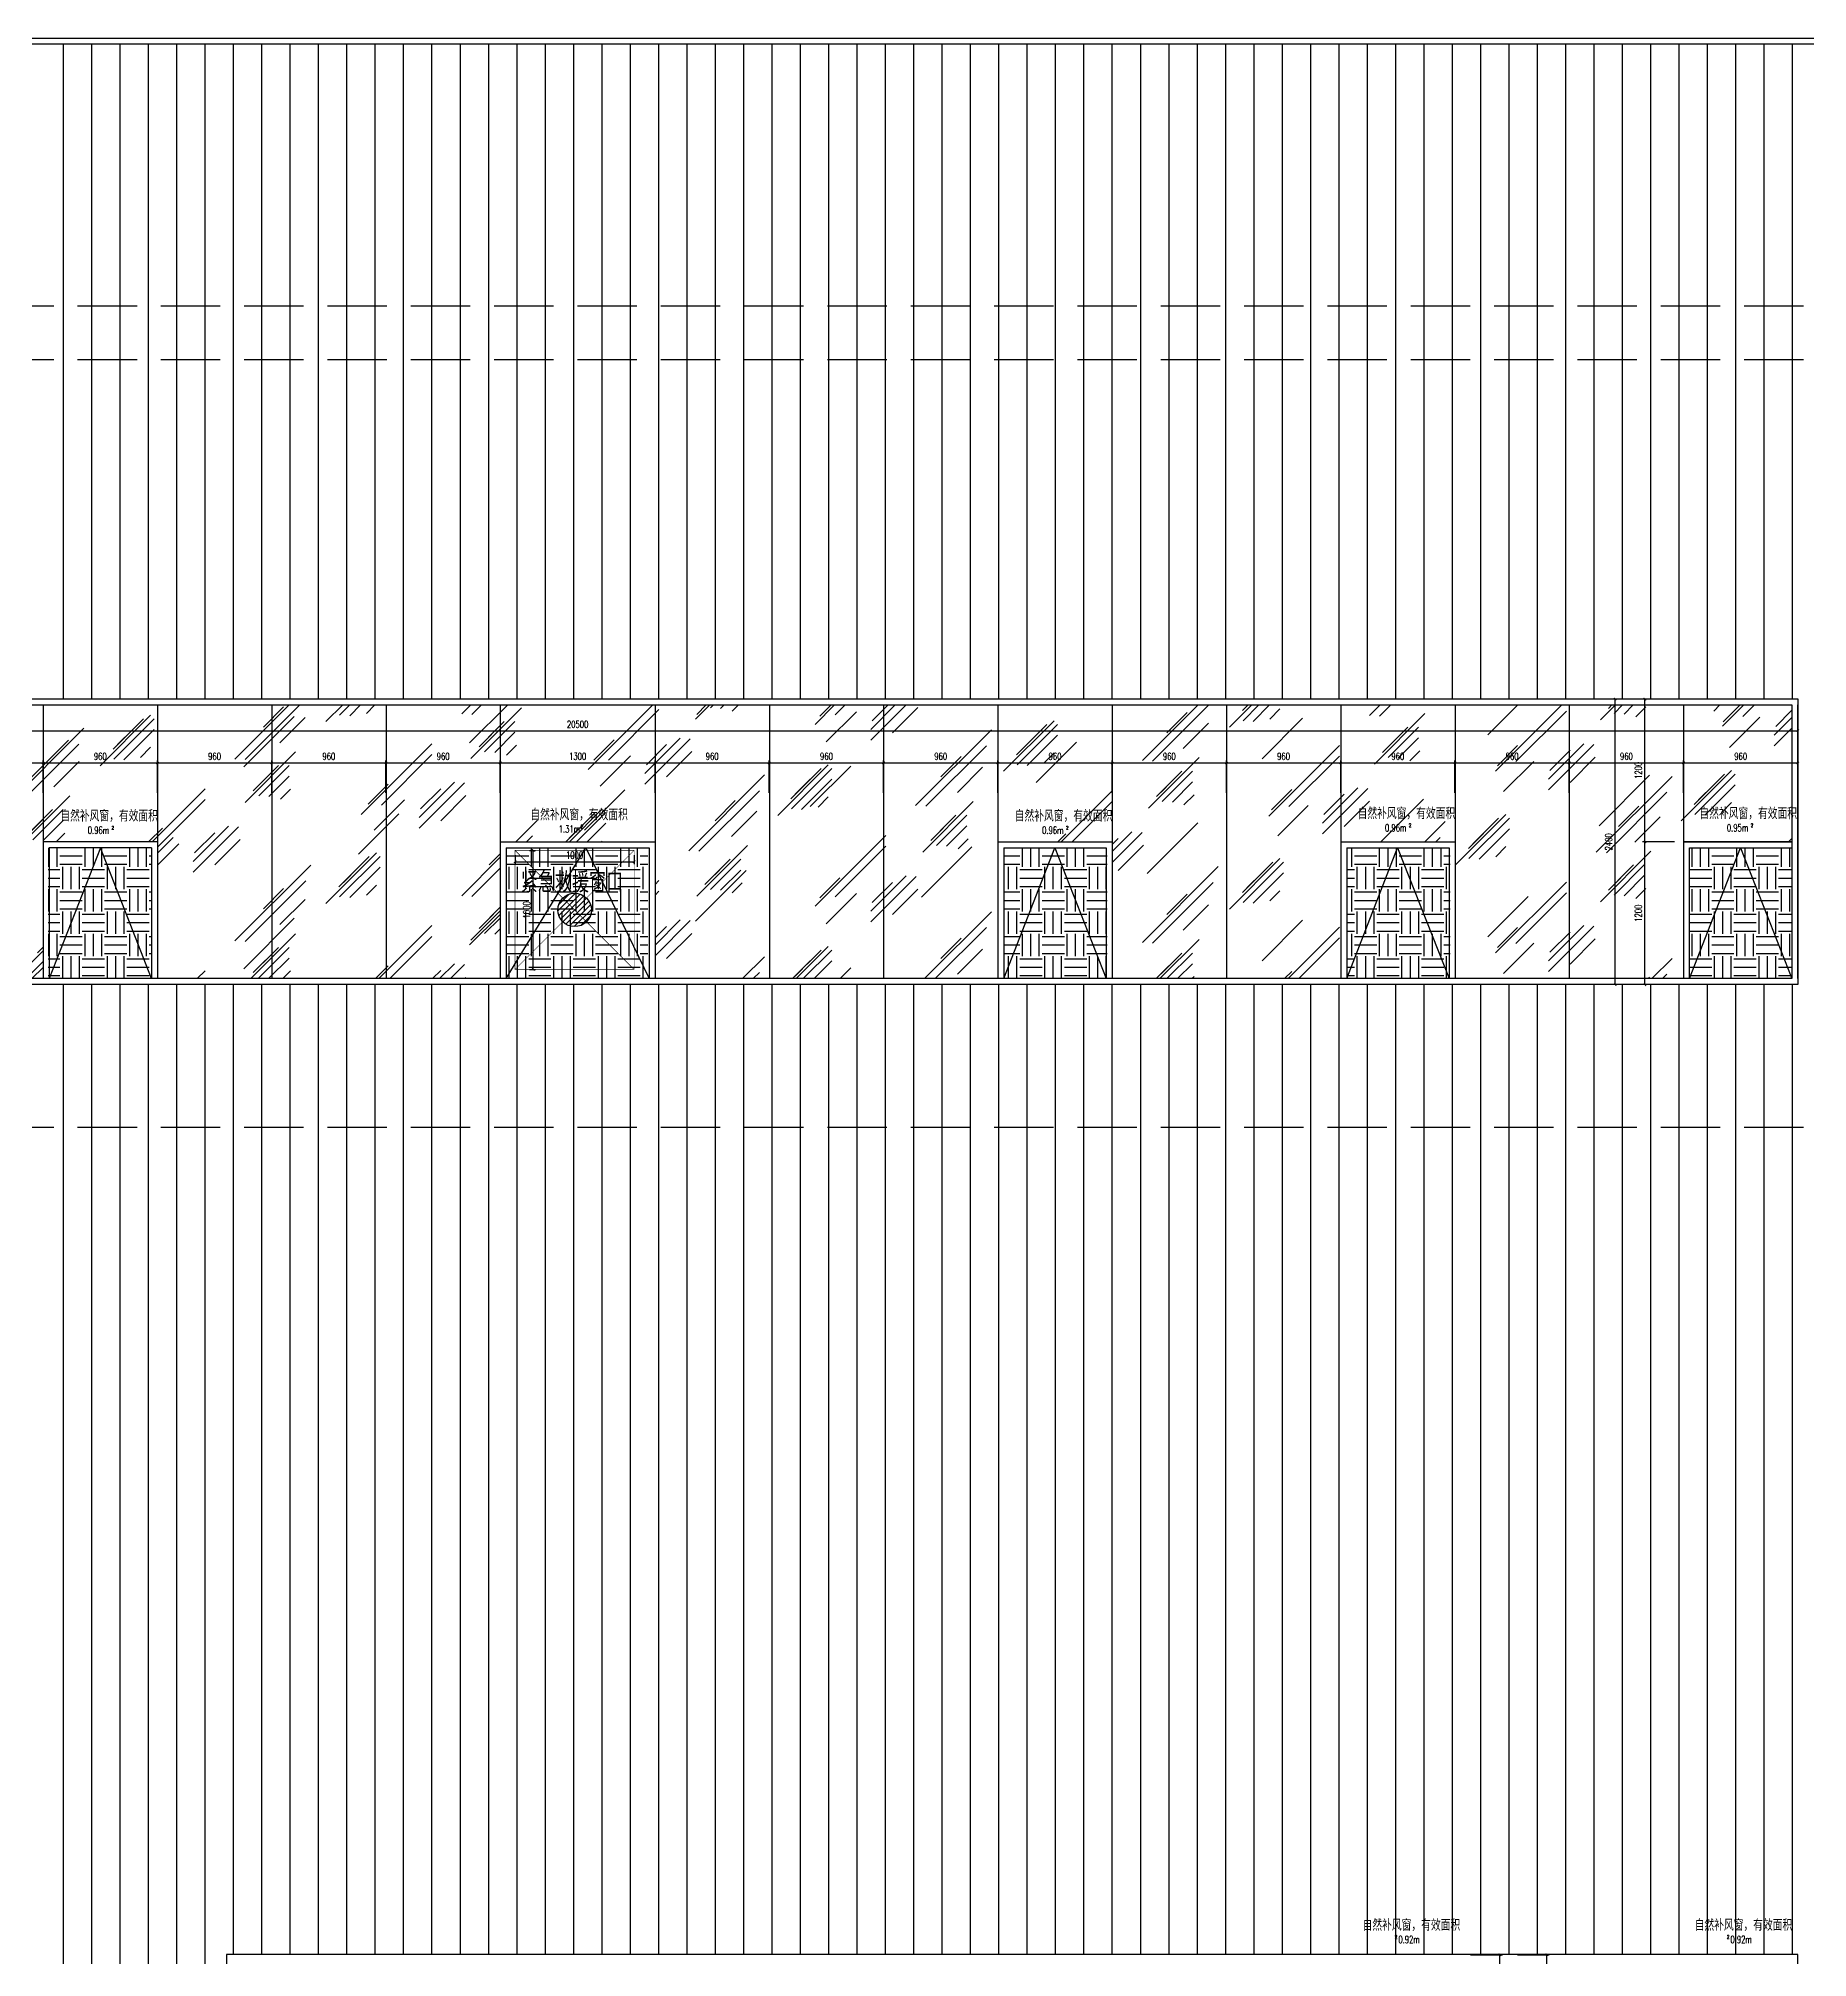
# Model space of a CAD drawing. Extents: x -2377130 to 293730, y -2 to 754590.
# Drawn here: x 117239 to 132101, y 519612 to 535737 of the extents above; entities that cross this region are included whole.
import ezdxf

# ---------------------------------------------------------------- set-up
doc = ezdxf.new("R2010")
doc.units = 0
doc.header["$LTSCALE"] = 1000
doc.header["$MEASUREMENT"] = 0
for name, pattern in [('__DASH', [0.35, 0.25, -0.1]), ('DASH', [0.35, 0.25, -0.1]), ('DOTE', [2.42, 2, -0.2, 0.02, -0.2])]:
    doc.linetypes.add(name, pattern=pattern)
doc.layers.get('Defpoints').update_dxf_attribs({"color": 210})
for name, color, linetype in [('A-AXIS-DOTE', 14, 'DOTE'), ('A-HATCH-2', 251, 'Continuous'), ('A-LIN-V', 9, 'Continuous'), ('A-WINDOW', 140, 'Continuous'), ('A-云线', 50, 'Continuous'), ('A-门窗表显示尺寸', 160, 'Continuous'), ('SPACE', 7, 'Continuous'), ('SPACE_HATCH', 8, 'Continuous'), ('参考线', 8, 'Continuous')]:
    doc.layers.add(name, color=color, linetype=linetype)
doc.layers.add('A-WALL-HATCH', color=8, linetype='Continuous', lineweight=13)
doc.layers.add('A-加建区域', color=47, linetype='Continuous', plot=False)
doc.styles.add('_TCH_DIM_T3', font='SIMPLEX', dxfattribs={"width": 0.705882, "bigfont": 'GBCBIG'})
doc.styles.add('_TCH_SPACE', font='SIMPLEX', dxfattribs={"height": 5, "bigfont": 'GBCBIG'})
doc.styles.add('A-DIM_T3', font='SIMPLEX', dxfattribs={"width": 0.705882, "bigfont": 'GBCBIG'})
doc.styles.add('STYLE1', font='')
doc.styles.get('STYLE1').set_extended_font_data('SimSun')
doc.dimstyles.new('_TCH_ARCH&&20', dxfattribs={"dimtxt": 59.5, "dimasz": 20, "dimexe": 20, "dimexo": 20, "dimgap": 25.25, "dimtad": 1, "dimdec": 0, "dimzin": 0, "dimdsep": 46, "dimtxsty": '_TCH_DIM_T3', "dimblk": 'ARCHTICK', "dimcen": 0.09, "dimclrt": 7, "dimazin": 2, "dimtfac": 1, "dimtdec": 0, "dimtix": 1, "dimtmove": 2, "dimatfit": 3, "dimfxl": 0, "dimtolj": 1, "dimtzin": 0, "dimarcsym": 0})
doc.dimstyles.new('A-DIM&&20', dxfattribs={"dimtxt": 59.5, "dimasz": 20, "dimexe": 20, "dimexo": 20, "dimgap": 25.25, "dimtad": 1, "dimdec": 0, "dimzin": 0, "dimdsep": 46, "dimtxsty": 'A-DIM_T3', "dimblk": 'ARCHTICK', "dimcen": 0.09, "dimclrt": 7, "dimazin": 2, "dimtfac": 1, "dimtdec": 0, "dimtix": 1, "dimtmove": 2, "dimatfit": 3, "dimfxl": 0, "dimtolj": 1, "dimtzin": 0, "dimarcsym": 0})
pattern_1 = [(0, (22920, 10550), (187.5, 187.5), [187.5, -187.5]), (0, (22920, 10620.31), (187.5, 187.5), [187.5, -187.5]), (0, (22920, 10690.63), (187.5, 187.5), [187.5, -187.5]), (90, (22943.44, 10714.06), (-187.5, 187.5), [187.5, -187.5]), (90, (23013.75, 10714.06), (-187.5, 187.5), [187.5, -187.5]), (90, (23084.06, 10714.06), (-187.5, 187.5), [187.5, -187.5])]

# ---------------------------------------------------------------- blocks, each defined once
blk = doc.blocks.new('_ArchTick')
at = {"color": 0, "linetype": 'ByBlock', "const_width": 0.4}
blk.add_lwpolyline([(-0.5, -0.5), (0.5, 0.5)], dxfattribs=at)
blk = doc.blocks.new('*D388')
at = {"layer": 'A-加建区域', "color": 0, "lineweight": -2}
for p, q in [((-213333, 538419), (-213333, 538345)), ((-212333, 538419), (-212333, 538345)), ((-213333, 538365), (-212333, 538365))]:
    blk.add_line(p, q, dxfattribs=at)
at = {"layer": 'Defpoints', "color": 0}
for p in [(-213333, 538439), (-212333, 538439), (-212333, 538365)]:
    blk.add_point(p, dxfattribs=at)
at = {"layer": 'A-加建区域', "color": 0, "lineweight": -2, "xscale": 20, "yscale": 20, "zscale": 20, "rotation": 180}
blk.add_blockref('_ArchTick', (-213333, 538365), dxfattribs=at)
at = {"layer": 'A-加建区域', "color": 0, "lineweight": -2, "xscale": 20, "yscale": 20, "zscale": 20}
blk.add_blockref('_ArchTick', (-212333, 538365), dxfattribs=at)
at = {"layer": 'A-加建区域', "color": 7, "insert": (-212833, 538420), "char_height": 59.5, "attachment_point": 5, "style": '_TCH_DIM_T3'}
blk.add_mtext('\\A1;1000', dxfattribs=at)
blk = doc.blocks.new('*D389')
at = {"layer": 'A-加建区域', "color": 0, "lineweight": -2}
for p, q in [((-213211, 538460), (-213160, 538460)), ((-213180, 537460), (-213180, 538460)), ((-213211, 537460), (-213160, 537460))]:
    blk.add_line(p, q, dxfattribs=at)
at = {"layer": 'Defpoints', "color": 0}
for p in [(-213231, 538460), (-213180, 538460), (-213231, 537460)]:
    blk.add_point(p, dxfattribs=at)
at = {"layer": 'A-加建区域', "color": 0, "lineweight": -2, "xscale": 20, "yscale": 20, "zscale": 20}
for p, rotation in [((-213180, 538460), 90), ((-213180, 537460), 270)]:
    blk.add_blockref('_ArchTick', p, dxfattribs=dict(at, rotation=rotation))
at = {"layer": 'A-加建区域', "color": 7, "insert": (-213235, 537960), "char_height": 59.5, "attachment_point": 5, "rotation": 90, "style": '_TCH_DIM_T3'}
blk.add_mtext('\\A1;1000', dxfattribs=at)
blk = doc.blocks.new('*D1677')
at = {"layer": 'A-门窗表显示尺寸', "color": 0, "lineweight": -2}
for p, q in [((111519, 529673), (111519, 529940)), ((111519, 529920), (132019, 529920)), ((132019, 529673), (132019, 529940))]:
    blk.add_line(p, q, dxfattribs=at)
at = {"layer": 'Defpoints', "color": 0}
for p in [(132019, 529920), (111519, 529653), (132019, 529653)]:
    blk.add_point(p, dxfattribs=at)
at = {"layer": 'A-门窗表显示尺寸', "color": 0, "lineweight": -2, "xscale": 20, "yscale": 20, "zscale": 20, "rotation": 180}
blk.add_blockref('_ArchTick', (111519, 529920), dxfattribs=at)
at = {"layer": 'A-门窗表显示尺寸', "color": 0, "lineweight": -2, "xscale": 20, "yscale": 20, "zscale": 20}
blk.add_blockref('_ArchTick', (132019, 529920), dxfattribs=at)
at = {"layer": 'A-门窗表显示尺寸', "color": 7, "insert": (121769, 529975), "char_height": 59.5, "attachment_point": 5, "style": 'A-DIM_T3'}
blk.add_mtext('\\A1;20500', dxfattribs=at)
blk = doc.blocks.new('*D1678')
at = {"layer": 'A-门窗表显示尺寸', "color": 0, "lineweight": -2}
for p, q in [((130733, 530187), (130465, 530187)), ((130485, 527787), (130485, 530187)), ((130733, 527787), (130465, 527787))]:
    blk.add_line(p, q, dxfattribs=at)
at = {"layer": 'Defpoints', "color": 0}
for p in [(130485, 530187), (130753, 530187), (130753, 527787)]:
    blk.add_point(p, dxfattribs=at)
at = {"layer": 'A-门窗表显示尺寸', "color": 0, "lineweight": -2, "xscale": 20, "yscale": 20, "zscale": 20}
for p, rotation in [((130485, 530187), 90), ((130485, 527787), 270)]:
    blk.add_blockref('_ArchTick', p, dxfattribs=dict(at, rotation=rotation))
at = {"layer": 'A-门窗表显示尺寸', "color": 7, "insert": (130430, 528987), "char_height": 59.5, "attachment_point": 5, "rotation": 90, "style": 'A-DIM_T3'}
blk.add_mtext('\\A1;2400', dxfattribs=at)
blk = doc.blocks.new('*D1679')
at = {"layer": 'A-门窗表显示尺寸', "color": 0, "lineweight": -2}
for p, q in [((131059, 529400), (131059, 529670)), ((131059, 529650), (132019, 529650)), ((132019, 529400), (132019, 529670))]:
    blk.add_line(p, q, dxfattribs=at)
at = {"layer": 'Defpoints', "color": 0}
for p in [(132019, 529650), (131059, 529380), (132019, 529380)]:
    blk.add_point(p, dxfattribs=at)
at = {"layer": 'A-门窗表显示尺寸', "color": 0, "lineweight": -2, "xscale": 20, "yscale": 20, "zscale": 20, "rotation": 180}
blk.add_blockref('_ArchTick', (131059, 529650), dxfattribs=at)
at = {"layer": 'A-门窗表显示尺寸', "color": 0, "lineweight": -2, "xscale": 20, "yscale": 20, "zscale": 20}
blk.add_blockref('_ArchTick', (132019, 529650), dxfattribs=at)
at = {"layer": 'A-门窗表显示尺寸', "color": 7, "insert": (131539, 529705), "char_height": 59.5, "attachment_point": 5, "style": 'A-DIM_T3'}
blk.add_mtext('\\A1;960', dxfattribs=at)
blk = doc.blocks.new('*D1680')
at = {"layer": 'A-门窗表显示尺寸', "color": 0, "lineweight": -2}
for p, q in [((130099, 529400), (130099, 529670)), ((130099, 529650), (131059, 529650)), ((131059, 529400), (131059, 529670))]:
    blk.add_line(p, q, dxfattribs=at)
at = {"layer": 'Defpoints', "color": 0}
for p in [(131059, 529650), (130099, 529380), (131059, 529380)]:
    blk.add_point(p, dxfattribs=at)
at = {"layer": 'A-门窗表显示尺寸', "color": 0, "lineweight": -2, "xscale": 20, "yscale": 20, "zscale": 20, "rotation": 180}
blk.add_blockref('_ArchTick', (130099, 529650), dxfattribs=at)
at = {"layer": 'A-门窗表显示尺寸', "color": 0, "lineweight": -2, "xscale": 20, "yscale": 20, "zscale": 20}
blk.add_blockref('_ArchTick', (131059, 529650), dxfattribs=at)
at = {"layer": 'A-门窗表显示尺寸', "color": 7, "insert": (130579, 529705), "char_height": 59.5, "attachment_point": 5, "style": 'A-DIM_T3'}
blk.add_mtext('\\A1;960', dxfattribs=at)
blk = doc.blocks.new('*D1693')
at = {"layer": 'A-门窗表显示尺寸', "color": 0, "lineweight": -2}
for p, q in [((129139, 529400), (129139, 529670)), ((129139, 529650), (130099, 529650)), ((130099, 529400), (130099, 529670))]:
    blk.add_line(p, q, dxfattribs=at)
at = {"layer": 'Defpoints', "color": 0}
for p in [(130099, 529650), (129139, 529380), (130099, 529380)]:
    blk.add_point(p, dxfattribs=at)
at = {"layer": 'A-门窗表显示尺寸', "color": 0, "lineweight": -2, "xscale": 20, "yscale": 20, "zscale": 20, "rotation": 180}
blk.add_blockref('_ArchTick', (129139, 529650), dxfattribs=at)
at = {"layer": 'A-门窗表显示尺寸', "color": 0, "lineweight": -2, "xscale": 20, "yscale": 20, "zscale": 20}
blk.add_blockref('_ArchTick', (130099, 529650), dxfattribs=at)
at = {"layer": 'A-门窗表显示尺寸', "color": 7, "insert": (129619, 529705), "char_height": 59.5, "attachment_point": 5, "style": 'A-DIM_T3'}
blk.add_mtext('\\A1;960', dxfattribs=at)
blk = doc.blocks.new('*D1694')
at = {"layer": 'A-门窗表显示尺寸', "color": 0, "lineweight": -2}
for p, q in [((128179, 529400), (128179, 529670)), ((128179, 529650), (129139, 529650)), ((129139, 529400), (129139, 529670))]:
    blk.add_line(p, q, dxfattribs=at)
at = {"layer": 'Defpoints', "color": 0}
for p in [(129139, 529650), (128179, 529380), (129139, 529380)]:
    blk.add_point(p, dxfattribs=at)
at = {"layer": 'A-门窗表显示尺寸', "color": 0, "lineweight": -2, "xscale": 20, "yscale": 20, "zscale": 20, "rotation": 180}
blk.add_blockref('_ArchTick', (128179, 529650), dxfattribs=at)
at = {"layer": 'A-门窗表显示尺寸', "color": 0, "lineweight": -2, "xscale": 20, "yscale": 20, "zscale": 20}
blk.add_blockref('_ArchTick', (129139, 529650), dxfattribs=at)
at = {"layer": 'A-门窗表显示尺寸', "color": 7, "insert": (128659, 529705), "char_height": 59.5, "attachment_point": 5, "style": 'A-DIM_T3'}
blk.add_mtext('\\A1;960', dxfattribs=at)
blk = doc.blocks.new('*D1695')
at = {"layer": 'A-门窗表显示尺寸', "color": 0, "lineweight": -2}
for p, q in [((127219, 529400), (127219, 529670)), ((127219, 529650), (128179, 529650)), ((128179, 529400), (128179, 529670))]:
    blk.add_line(p, q, dxfattribs=at)
at = {"layer": 'Defpoints', "color": 0}
for p in [(128179, 529650), (127219, 529380), (128179, 529380)]:
    blk.add_point(p, dxfattribs=at)
at = {"layer": 'A-门窗表显示尺寸', "color": 0, "lineweight": -2, "xscale": 20, "yscale": 20, "zscale": 20, "rotation": 180}
blk.add_blockref('_ArchTick', (127219, 529650), dxfattribs=at)
at = {"layer": 'A-门窗表显示尺寸', "color": 0, "lineweight": -2, "xscale": 20, "yscale": 20, "zscale": 20}
blk.add_blockref('_ArchTick', (128179, 529650), dxfattribs=at)
at = {"layer": 'A-门窗表显示尺寸', "color": 7, "insert": (127699, 529705), "char_height": 59.5, "attachment_point": 5, "style": 'A-DIM_T3'}
blk.add_mtext('\\A1;960', dxfattribs=at)
blk = doc.blocks.new('*D1696')
at = {"layer": 'A-门窗表显示尺寸', "color": 0, "lineweight": -2}
for p, q in [((126259, 529400), (126259, 529670)), ((126259, 529650), (127219, 529650)), ((127219, 529400), (127219, 529670))]:
    blk.add_line(p, q, dxfattribs=at)
at = {"layer": 'Defpoints', "color": 0}
for p in [(127219, 529650), (126259, 529380), (127219, 529380)]:
    blk.add_point(p, dxfattribs=at)
at = {"layer": 'A-门窗表显示尺寸', "color": 0, "lineweight": -2, "xscale": 20, "yscale": 20, "zscale": 20, "rotation": 180}
blk.add_blockref('_ArchTick', (126259, 529650), dxfattribs=at)
at = {"layer": 'A-门窗表显示尺寸', "color": 0, "lineweight": -2, "xscale": 20, "yscale": 20, "zscale": 20}
blk.add_blockref('_ArchTick', (127219, 529650), dxfattribs=at)
at = {"layer": 'A-门窗表显示尺寸', "color": 7, "insert": (126739, 529705), "char_height": 59.5, "attachment_point": 5, "style": 'A-DIM_T3'}
blk.add_mtext('\\A1;960', dxfattribs=at)
blk = doc.blocks.new('*D1697')
at = {"layer": 'A-门窗表显示尺寸', "color": 0, "lineweight": -2}
for p, q in [((125299, 529400), (125299, 529670)), ((125299, 529650), (126259, 529650)), ((126259, 529400), (126259, 529670))]:
    blk.add_line(p, q, dxfattribs=at)
at = {"layer": 'Defpoints', "color": 0}
for p in [(126259, 529650), (125299, 529380), (126259, 529380)]:
    blk.add_point(p, dxfattribs=at)
at = {"layer": 'A-门窗表显示尺寸', "color": 0, "lineweight": -2, "xscale": 20, "yscale": 20, "zscale": 20, "rotation": 180}
blk.add_blockref('_ArchTick', (125299, 529650), dxfattribs=at)
at = {"layer": 'A-门窗表显示尺寸', "color": 0, "lineweight": -2, "xscale": 20, "yscale": 20, "zscale": 20}
blk.add_blockref('_ArchTick', (126259, 529650), dxfattribs=at)
at = {"layer": 'A-门窗表显示尺寸', "color": 7, "insert": (125779, 529705), "char_height": 59.5, "attachment_point": 5, "style": 'A-DIM_T3'}
blk.add_mtext('\\A1;960', dxfattribs=at)
blk = doc.blocks.new('*D1698')
at = {"layer": 'A-门窗表显示尺寸', "color": 0, "lineweight": -2}
for p, q in [((124339, 529400), (124339, 529670)), ((124339, 529650), (125299, 529650)), ((125299, 529400), (125299, 529670))]:
    blk.add_line(p, q, dxfattribs=at)
at = {"layer": 'Defpoints', "color": 0}
for p in [(125299, 529650), (124339, 529380), (125299, 529380)]:
    blk.add_point(p, dxfattribs=at)
at = {"layer": 'A-门窗表显示尺寸', "color": 0, "lineweight": -2, "xscale": 20, "yscale": 20, "zscale": 20, "rotation": 180}
blk.add_blockref('_ArchTick', (124339, 529650), dxfattribs=at)
at = {"layer": 'A-门窗表显示尺寸', "color": 0, "lineweight": -2, "xscale": 20, "yscale": 20, "zscale": 20}
blk.add_blockref('_ArchTick', (125299, 529650), dxfattribs=at)
at = {"layer": 'A-门窗表显示尺寸', "color": 7, "insert": (124819, 529705), "char_height": 59.5, "attachment_point": 5, "style": 'A-DIM_T3'}
blk.add_mtext('\\A1;960', dxfattribs=at)
blk = doc.blocks.new('*D1699')
at = {"layer": 'A-门窗表显示尺寸', "color": 0, "lineweight": -2}
for p, q in [((123379, 529400), (123379, 529670)), ((123379, 529650), (124339, 529650)), ((124339, 529400), (124339, 529670))]:
    blk.add_line(p, q, dxfattribs=at)
at = {"layer": 'Defpoints', "color": 0}
for p in [(124339, 529650), (123379, 529380), (124339, 529380)]:
    blk.add_point(p, dxfattribs=at)
at = {"layer": 'A-门窗表显示尺寸', "color": 0, "lineweight": -2, "xscale": 20, "yscale": 20, "zscale": 20, "rotation": 180}
blk.add_blockref('_ArchTick', (123379, 529650), dxfattribs=at)
at = {"layer": 'A-门窗表显示尺寸', "color": 0, "lineweight": -2, "xscale": 20, "yscale": 20, "zscale": 20}
blk.add_blockref('_ArchTick', (124339, 529650), dxfattribs=at)
at = {"layer": 'A-门窗表显示尺寸', "color": 7, "insert": (123859, 529705), "char_height": 59.5, "attachment_point": 5, "style": 'A-DIM_T3'}
blk.add_mtext('\\A1;960', dxfattribs=at)
blk = doc.blocks.new('*D1700')
at = {"layer": 'A-门窗表显示尺寸', "color": 0, "lineweight": -2}
for p, q in [((122419, 529400), (122419, 529670)), ((122419, 529650), (123379, 529650)), ((123379, 529400), (123379, 529670))]:
    blk.add_line(p, q, dxfattribs=at)
at = {"layer": 'Defpoints', "color": 0}
for p in [(123379, 529650), (122419, 529380), (123379, 529380)]:
    blk.add_point(p, dxfattribs=at)
at = {"layer": 'A-门窗表显示尺寸', "color": 0, "lineweight": -2, "xscale": 20, "yscale": 20, "zscale": 20, "rotation": 180}
blk.add_blockref('_ArchTick', (122419, 529650), dxfattribs=at)
at = {"layer": 'A-门窗表显示尺寸', "color": 0, "lineweight": -2, "xscale": 20, "yscale": 20, "zscale": 20}
blk.add_blockref('_ArchTick', (123379, 529650), dxfattribs=at)
at = {"layer": 'A-门窗表显示尺寸', "color": 7, "insert": (122899, 529705), "char_height": 59.5, "attachment_point": 5, "style": 'A-DIM_T3'}
blk.add_mtext('\\A1;960', dxfattribs=at)
blk = doc.blocks.new('*D1701')
at = {"layer": 'A-门窗表显示尺寸', "color": 0, "lineweight": -2}
for p, q in [((121119, 529400), (121119, 529670)), ((121119, 529650), (122419, 529650)), ((122419, 529400), (122419, 529670))]:
    blk.add_line(p, q, dxfattribs=at)
at = {"layer": 'Defpoints', "color": 0}
for p in [(122419, 529650), (121119, 529380), (122419, 529380)]:
    blk.add_point(p, dxfattribs=at)
at = {"layer": 'A-门窗表显示尺寸', "color": 0, "lineweight": -2, "xscale": 20, "yscale": 20, "zscale": 20, "rotation": 180}
blk.add_blockref('_ArchTick', (121119, 529650), dxfattribs=at)
at = {"layer": 'A-门窗表显示尺寸', "color": 0, "lineweight": -2, "xscale": 20, "yscale": 20, "zscale": 20}
blk.add_blockref('_ArchTick', (122419, 529650), dxfattribs=at)
at = {"layer": 'A-门窗表显示尺寸', "color": 7, "insert": (121769, 529705), "char_height": 59.5, "attachment_point": 5, "style": 'A-DIM_T3'}
blk.add_mtext('\\A1;1300', dxfattribs=at)
blk = doc.blocks.new('*D1684')
at = {"layer": 'A-门窗表显示尺寸', "color": 0, "lineweight": -2}
for p, q in [((120159, 529400), (120159, 529670)), ((120159, 529650), (121119, 529650)), ((121119, 529400), (121119, 529670))]:
    blk.add_line(p, q, dxfattribs=at)
at = {"layer": 'Defpoints', "color": 0}
for p in [(121119, 529650), (120159, 529380), (121119, 529380)]:
    blk.add_point(p, dxfattribs=at)
at = {"layer": 'A-门窗表显示尺寸', "color": 0, "lineweight": -2, "xscale": 20, "yscale": 20, "zscale": 20, "rotation": 180}
blk.add_blockref('_ArchTick', (120159, 529650), dxfattribs=at)
at = {"layer": 'A-门窗表显示尺寸', "color": 0, "lineweight": -2, "xscale": 20, "yscale": 20, "zscale": 20}
blk.add_blockref('_ArchTick', (121119, 529650), dxfattribs=at)
at = {"layer": 'A-门窗表显示尺寸', "color": 7, "insert": (120639, 529705), "char_height": 59.5, "attachment_point": 5, "style": 'A-DIM_T3'}
blk.add_mtext('\\A1;960', dxfattribs=at)
blk = doc.blocks.new('*D1685')
at = {"layer": 'A-门窗表显示尺寸', "color": 0, "lineweight": -2}
for p, q in [((119199, 529400), (119199, 529670)), ((119199, 529650), (120159, 529650)), ((120159, 529400), (120159, 529670))]:
    blk.add_line(p, q, dxfattribs=at)
at = {"layer": 'Defpoints', "color": 0}
for p in [(120159, 529650), (119199, 529380), (120159, 529380)]:
    blk.add_point(p, dxfattribs=at)
at = {"layer": 'A-门窗表显示尺寸', "color": 0, "lineweight": -2, "xscale": 20, "yscale": 20, "zscale": 20, "rotation": 180}
blk.add_blockref('_ArchTick', (119199, 529650), dxfattribs=at)
at = {"layer": 'A-门窗表显示尺寸', "color": 0, "lineweight": -2, "xscale": 20, "yscale": 20, "zscale": 20}
blk.add_blockref('_ArchTick', (120159, 529650), dxfattribs=at)
at = {"layer": 'A-门窗表显示尺寸', "color": 7, "insert": (119679, 529705), "char_height": 59.5, "attachment_point": 5, "style": 'A-DIM_T3'}
blk.add_mtext('\\A1;960', dxfattribs=at)
blk = doc.blocks.new('*D1686')
at = {"layer": 'A-门窗表显示尺寸', "color": 0, "lineweight": -2}
for p, q in [((118239, 529400), (118239, 529670)), ((118239, 529650), (119199, 529650)), ((119199, 529400), (119199, 529670))]:
    blk.add_line(p, q, dxfattribs=at)
at = {"layer": 'Defpoints', "color": 0}
for p in [(119199, 529650), (118239, 529380), (119199, 529380)]:
    blk.add_point(p, dxfattribs=at)
at = {"layer": 'A-门窗表显示尺寸', "color": 0, "lineweight": -2, "xscale": 20, "yscale": 20, "zscale": 20, "rotation": 180}
blk.add_blockref('_ArchTick', (118239, 529650), dxfattribs=at)
at = {"layer": 'A-门窗表显示尺寸', "color": 0, "lineweight": -2, "xscale": 20, "yscale": 20, "zscale": 20}
blk.add_blockref('_ArchTick', (119199, 529650), dxfattribs=at)
at = {"layer": 'A-门窗表显示尺寸', "color": 7, "insert": (118719, 529705), "char_height": 59.5, "attachment_point": 5, "style": 'A-DIM_T3'}
blk.add_mtext('\\A1;960', dxfattribs=at)
blk = doc.blocks.new('*D1687')
at = {"layer": 'A-门窗表显示尺寸', "color": 0, "lineweight": -2}
for p, q in [((117279, 529400), (117279, 529670)), ((117279, 529650), (118239, 529650)), ((118239, 529400), (118239, 529670))]:
    blk.add_line(p, q, dxfattribs=at)
at = {"layer": 'Defpoints', "color": 0}
for p in [(118239, 529650), (117279, 529380), (118239, 529380)]:
    blk.add_point(p, dxfattribs=at)
at = {"layer": 'A-门窗表显示尺寸', "color": 0, "lineweight": -2, "xscale": 20, "yscale": 20, "zscale": 20, "rotation": 180}
blk.add_blockref('_ArchTick', (117279, 529650), dxfattribs=at)
at = {"layer": 'A-门窗表显示尺寸', "color": 0, "lineweight": -2, "xscale": 20, "yscale": 20, "zscale": 20}
blk.add_blockref('_ArchTick', (118239, 529650), dxfattribs=at)
at = {"layer": 'A-门窗表显示尺寸', "color": 7, "insert": (117759, 529705), "char_height": 59.5, "attachment_point": 5, "style": 'A-DIM_T3'}
blk.add_mtext('\\A1;960', dxfattribs=at)
blk = doc.blocks.new('*D1688')
at = {"layer": 'A-门窗表显示尺寸', "color": 0, "lineweight": -2}
for p, q in [((116319, 529400), (116319, 529670)), ((116319, 529650), (117279, 529650)), ((117279, 529400), (117279, 529670))]:
    blk.add_line(p, q, dxfattribs=at)
at = {"layer": 'Defpoints', "color": 0}
for p in [(117279, 529650), (116319, 529380), (117279, 529380)]:
    blk.add_point(p, dxfattribs=at)
at = {"layer": 'A-门窗表显示尺寸', "color": 0, "lineweight": -2, "xscale": 20, "yscale": 20, "zscale": 20, "rotation": 180}
blk.add_blockref('_ArchTick', (116319, 529650), dxfattribs=at)
at = {"layer": 'A-门窗表显示尺寸', "color": 0, "lineweight": -2, "xscale": 20, "yscale": 20, "zscale": 20}
blk.add_blockref('_ArchTick', (117279, 529650), dxfattribs=at)
at = {"layer": 'A-门窗表显示尺寸', "color": 7, "insert": (116799, 529705), "char_height": 59.5, "attachment_point": 5, "style": 'A-DIM_T3'}
blk.add_mtext('\\A1;960', dxfattribs=at)
blk = doc.blocks.new('*D1682')
at = {"layer": 'A-门窗表显示尺寸', "color": 0, "lineweight": -2}
for p, q in [((130983, 528987), (130715, 528987)), ((130735, 527787), (130735, 528987)), ((130983, 527787), (130715, 527787))]:
    blk.add_line(p, q, dxfattribs=at)
at = {"layer": 'Defpoints', "color": 0}
for p in [(130735, 528987), (131003, 528987), (131003, 527787)]:
    blk.add_point(p, dxfattribs=at)
at = {"layer": 'A-门窗表显示尺寸', "color": 0, "lineweight": -2, "xscale": 20, "yscale": 20, "zscale": 20}
for p, rotation in [((130735, 528987), 90), ((130735, 527787), 270)]:
    blk.add_blockref('_ArchTick', p, dxfattribs=dict(at, rotation=rotation))
at = {"layer": 'A-门窗表显示尺寸', "color": 7, "insert": (130680, 528387), "char_height": 59.5, "attachment_point": 5, "rotation": 90, "style": 'A-DIM_T3'}
blk.add_mtext('\\A1;1200', dxfattribs=at)
blk = doc.blocks.new('*D1683')
at = {"layer": 'A-门窗表显示尺寸', "color": 0, "lineweight": -2}
for p, q in [((130983, 530187), (130715, 530187)), ((130735, 528987), (130735, 530187)), ((130983, 528987), (130715, 528987))]:
    blk.add_line(p, q, dxfattribs=at)
at = {"layer": 'Defpoints', "color": 0}
for p in [(130735, 530187), (131003, 530187), (131003, 528987)]:
    blk.add_point(p, dxfattribs=at)
at = {"layer": 'A-门窗表显示尺寸', "color": 0, "lineweight": -2, "xscale": 20, "yscale": 20, "zscale": 20}
for p, rotation in [((130735, 530187), 90), ((130735, 528987), 270)]:
    blk.add_blockref('_ArchTick', p, dxfattribs=dict(at, rotation=rotation))
at = {"layer": 'A-门窗表显示尺寸', "color": 7, "insert": (130680, 529587), "char_height": 59.5, "attachment_point": 5, "rotation": 90, "style": 'A-DIM_T3'}
blk.add_mtext('\\A1;1200', dxfattribs=at)
blk = doc.blocks.new('*D1717')
at = {"layer": 'A-门窗表显示尺寸', "color": 0, "lineweight": -2}
for p, q in [((129663, 519637), (129930, 519637)), ((129910, 517237), (129910, 519637)), ((129663, 517237), (129930, 517237))]:
    blk.add_line(p, q, dxfattribs=at)
at = {"layer": 'Defpoints', "color": 0}
for p in [(129643, 519637), (129910, 519637), (129643, 517237)]:
    blk.add_point(p, dxfattribs=at)
at = {"layer": 'A-门窗表显示尺寸', "color": 0, "lineweight": -2, "xscale": 20, "yscale": 20, "zscale": 20}
for p, rotation in [((129910, 519637), 90), ((129910, 517237), 270)]:
    blk.add_blockref('_ArchTick', p, dxfattribs=dict(at, rotation=rotation))
at = {"layer": 'A-门窗表显示尺寸', "color": 7, "insert": (129855, 518437), "char_height": 59.5, "attachment_point": 5, "rotation": 90, "style": 'A-DIM_T3'}
blk.add_mtext('\\A1;2400', dxfattribs=at)
blk = doc.blocks.new('*D1705')
at = {"layer": 'A-门窗表显示尺寸', "color": 0, "lineweight": -2}
for p, q in [((129269, 519637), (129537, 519637)), ((129517, 518437), (129517, 519637)), ((129269, 518437), (129537, 518437))]:
    blk.add_line(p, q, dxfattribs=at)
at = {"layer": 'Defpoints', "color": 0}
for p in [(129249, 519637), (129517, 519637), (129249, 518437)]:
    blk.add_point(p, dxfattribs=at)
at = {"layer": 'A-门窗表显示尺寸', "color": 0, "lineweight": -2, "xscale": 20, "yscale": 20, "zscale": 20}
for p, rotation in [((129517, 519637), 90), ((129517, 518437), 270)]:
    blk.add_blockref('_ArchTick', p, dxfattribs=dict(at, rotation=rotation))
at = {"layer": 'A-门窗表显示尺寸', "color": 7, "insert": (129462, 519037), "char_height": 59.5, "attachment_point": 5, "rotation": 90, "style": 'A-DIM_T3'}
blk.add_mtext('\\A1;1200', dxfattribs=at)
blk = doc.blocks.new('w432432')
at = {"layer": 'A-加建区域'}
h = blk.add_hatch(dxfattribs=at)
h.set_pattern_fill('ANSI31', color=256, scale=20)
h.set_pattern_definition([(45, (-1625650.35, -1064386.833), (-22.4506403, 22.4506403), [])])
edge = h.paths.add_edge_path()
edge.add_arc((-212832.6, 537960), 140.7, 0, 360)
at = {"layer": 'A-加建区域', "linetype": 'DASH', "const_width": 5}
blk.add_lwpolyline([(-213332.6, 538460), (-212332.6, 538460), (-212332.6, 537460), (-213332.6, 537460)], close=True, dxfattribs=at)
for points in [[(-213332.6, 538460), (-212332.6, 537460)], [(-212332.6, 538460), (-213332.6, 537460)]]:
    blk.add_lwpolyline(points, dxfattribs=at)
at = {"layer": 'A-加建区域', "ltscale": 0.5}
blk.add_circle((-212832.6, 537960), 140.7, dxfattribs=at)
at = {"layer": 'A-加建区域', "linetype": 'Continuous', "style": 'STYLE1', "width": 0.7}
blk.add_text('紧急救援窗口', height=150, dxfattribs=at).set_placement((-213284.3, 538123))
at = {"layer": 'A-加建区域'}
for p1, p2, distance, picture, middle in [((-213332.6, 538438.7), (-212332.6, 538438.7), -73.3, '*D388', (-212832.6, 538420.4)), ((-213231.4, 537460), (-213231.4, 538460), -51.4, '*D389', (-213235, 537960))]:
    dim = blk.add_aligned_dim(p1=p1, p2=p2, distance=distance, dimstyle='_TCH_ARCH&&20', dxfattribs=at)
    dim.commit()
    dim.dimension.update_dxf_attribs({"geometry": picture, "text_midpoint": middle})

msp = doc.modelspace()

# ---------------------------------------------------------------- linework, layer by layer
at = {"layer": 'A-AXIS-DOTE', "color": 8, "linetype": '__DASH', "ltscale": 2}
for p, q in [((176167.5, 535737.5), (-23524.5, 535737.5)), ((176167.5, 533487.5), (-23524.5, 533487.5)), ((176167.5, 533037.5), (-23524.5, 533037.5))]:
    msp.add_line(p, q, dxfattribs=at)
at = {"layer": 'A-HATCH-2', "color": 8, "linetype": 'Continuous'}
for p, q in [((117449.9, 517237.5), (117449.9, 535687.5)), ((117688, 517237.5), (117688, 535687.5)), ((117926.2, 517237.5), (117926.2, 535687.5)), ((118164.3, 517237.5), (118164.3, 535687.5)), ((118402.4, 517237.5), (118402.4, 535687.5)), ((118640.5, 517237.5), (118640.5, 535687.5)), ((118878.7, 519637.5), (118878.7, 535687.5)), ((119116.8, 519637.5), (119116.8, 535687.5)), ((119354.9, 519637.5), (119354.9, 535687.5)), ((119593, 519637.5), (119593, 535687.5)), ((119831.2, 519637.5), (119831.2, 535687.5)), ((120069.3, 519637.5), (120069.3, 535687.5)), ((120307.4, 519637.5), (120307.4, 535687.5)), ((120545.5, 519637.5), (120545.5, 535687.5)), ((120783.7, 519637.5), (120783.7, 535687.5)), ((121021.8, 519637.5), (121021.8, 535687.5)), ((121259.9, 519637.5), (121259.9, 535687.5)), ((121498, 519637.5), (121498, 535687.5)), ((121736.2, 519637.5), (121736.2, 535687.5)), ((121974.3, 519637.5), (121974.3, 535687.5)), ((122212.4, 519637.5), (122212.4, 535687.5)), ((122450.5, 519637.5), (122450.5, 535687.5)), ((122688.7, 519637.5), (122688.7, 535687.5)), ((122926.8, 519637.5), (122926.8, 535687.5)), ((123164.9, 519637.5), (123164.9, 535687.5)), ((123403, 519637.5), (123403, 535687.5)), ((123641.2, 519637.5), (123641.2, 535687.5)), ((123879.3, 519637.5), (123879.3, 535687.5)), ((124117.4, 519637.5), (124117.4, 535687.5)), ((124355.5, 519637.5), (124355.5, 535687.5)), ((124593.7, 519637.5), (124593.7, 535687.5)), ((124831.8, 519637.5), (124831.8, 535687.5)), ((125069.9, 519637.5), (125069.9, 535687.5)), ((125308, 519637.5), (125308, 535687.5)), ((125546.2, 519637.5), (125546.2, 535687.5)), ((125784.3, 519637.5), (125784.3, 535687.5)), ((126022.4, 519637.5), (126022.4, 535687.5)), ((126260.5, 519637.5), (126260.5, 535687.5)), ((126498.7, 519637.5), (126498.7, 535687.5)), ((126736.8, 519637.5), (126736.8, 535687.5)), ((126974.9, 519637.5), (126974.9, 535687.5)), ((127213, 519637.5), (127213, 535687.5)), ((127451.2, 519637.5), (127451.2, 535687.5)), ((127689.3, 519637.5), (127689.3, 535687.5)), ((127927.4, 519637.5), (127927.4, 535687.5)), ((128165.5, 519637.5), (128165.5, 535687.5)), ((128403.7, 519637.5), (128403.7, 535687.5)), ((128641.8, 519637.5), (128641.8, 535687.5)), ((128879.9, 519637.5), (128879.9, 535687.5)), ((129118, 519637.5), (129118, 535687.5)), ((129356.2, 519637.5), (129356.2, 535687.5)), ((129594.3, 519637.5), (129594.3, 535687.5)), ((129832.4, 519637.5), (129832.4, 535687.5)), ((130070.5, 519637.5), (130070.5, 535687.5)), ((130308.7, 519637.5), (130308.7, 535687.5)), ((130546.8, 519637.5), (130546.8, 535687.5)), ((130784.9, 519637.5), (130784.9, 535687.5)), ((131023, 519637.5), (131023, 535687.5)), ((131261.2, 519637.5), (131261.2, 535687.5)), ((131499.3, 519637.5), (131499.3, 535687.5)), ((131737.4, 519637.5), (131737.4, 535687.5)), ((131975.5, 519637.5), (131975.5, 535687.5))]:
    msp.add_line(p, q, dxfattribs=at)
at = {"layer": 'A-LIN-V', "color": 8}
for p, q in [((168419.3, 535737.5), (-17180.7, 535737.5)), ((168419.3, 535687.5), (-17180.7, 535687.5))]:
    msp.add_line(p, q, dxfattribs=at)
at = {"layer": 'A-WINDOW', "color": 8}
msp.add_lwpolyline([(118819.3, 517237.5), (132019.3, 517237.5), (132019.3, 519637.5), (118819.3, 519637.5)], close=True, dxfattribs=at)
at = {"layer": 'A-加建区域', "color": 8, "linetype": '__DASH', "ltscale": 2}
msp.add_line((176167.5, 526587.5), (-23524.5, 526587.5), dxfattribs=at)

# ---------------------------------------------------------------- texts
at = {"layer": 'SPACE', "color": 8, "style": '_TCH_SPACE'}
for p in [(128362.7, 519837.5), (131152.1, 519837.5)]:
    msp.add_text('自然补风窗，有效面积', height=96.45, dxfattribs=at).set_placement(p)
at = {"layer": 'SPACE', "color": 8, "style": '_TCH_SPACE', "width": 0.705882}
for s, height, p in [('2', 29.8, (128633.4, 519770.1)), ('0.92m', 59.5, (128663.4, 519735.1)), ('2', 29.8, (131422.7, 519770.1)), ('0.92m', 59.5, (131452.7, 519735.1))]:
    msp.add_text(s, height=height, dxfattribs=at).set_placement(p)

# ---------------------------------------------------------------- dimensions: what is measured, and where the dimension line sits
at = {"layer": 'A-门窗表显示尺寸', "color": 8}
for p1, p2, picture, middle in [((129249.3, 518437.5), (129249.3, 519637.5), '*D1705', (129461.8, 519037.5)), ((129643, 517237.5), (129643, 519637.5), '*D1717', (129855.4, 518437.5))]:
    dim = msp.add_aligned_dim(p1=p1, p2=p2, distance=-267.5, dimstyle='A-DIM&&20', dxfattribs=at)
    dim.commit()
    dim.dimension.update_dxf_attribs({"geometry": picture, "text_midpoint": middle})

# ---------------------------------------------------------------- next in the draw order: wipeouts: each hides what was drawn before it
at = {"color": 8}
msp.add_wipeout([(111519.3, 527787.5), (132019.3, 527787.5), (132019.3, 530187.5), (111519.3, 530187.5)], dxfattribs=at).dxf.layer = '参考线'

# ---------------------------------------------------------------- next in the draw order: hatches: boundary and pattern name
at = {"layer": 'A-WALL-HATCH'}
h = msp.add_hatch(dxfattribs=at)
h.set_pattern_fill('玻璃2', color=8, scale=100, angle=180)
h.set_pattern_definition([(225, (321198.7, -60), (-2e-13, -1527.3506), [600, -360, 600, -360, 240, -523.2816]), (225, (321228.7, -90), (-2e-13, -1527.3506), [480, -600, 360, -360, 420, -463.2816]), (225, (321228.7, -180), (-2e-13, -1527.3506), [360, -720, 240, -360, 540, -463.2816]), (225, (321138.7, -90), (-2e-13, -1527.3506), [360, -720, 300, -1303.2815]), (225, (321048.7, -180), (-2e-13, -1527.3506), [180, -900, 120, -1483.2815]), (225, (321198.7, -330), (-2e-13, -1527.3506), [120, -900, 120, -480, 300, -763.2816]), (225, (320658.7, -240), (-2e-13, -1527.3506), [600, -900, 720, -475.2816]), (225, (320658.7, -150), (-2e-13, -1527.3506), [840, -600, 900, -355.2816]), (225, (320508.7, -270), (2e-13, 1697.0563), [600, -840, 480, -763.2816]), (225, (320598.7, -450), (-2e-13, -1527.3506), [300, -1200, 360, -823.2816]), (225, (320418.7, -360), (-2e-13, -1527.3506), [240, -1200, 240, -1003.2815])])
h.paths.add_polyline_path([(131059.3, 528987.5), (131969.3, 528987.5), (131969.3, 530137.5), (111569.3, 530137.5), (111569.3, 528987.5), (112479.3, 528987.5), (112479.3, 527837.5), (114399.3, 527837.5), (114399.3, 528987.5), (115359.3, 528987.5), (115359.3, 527837.5), (117279.3, 527837.5), (117279.3, 528987.5), (118239.3, 528987.5), (118239.3, 527837.5), (121119.3, 527837.5), (121119.3, 528987.5), (122419.3, 528987.5), (122419.3, 527837.5), (125299.3, 527837.5), (125299.3, 528987.5), (126259.3, 528987.5), (126259.3, 527837.5), (128179.3, 527837.5), (128179.3, 528987.5), (129139.3, 528987.5), (129139.3, 527837.5), (131059.3, 527837.5)])
at = {"layer": 'SPACE_HATCH'}
h = msp.add_hatch(dxfattribs=at)
h.set_pattern_fill('土壤', color=8, scale=50, style=0)
h.set_pattern_definition(pattern_1)
h.paths.add_polyline_path([(117321.2, 528937.5), (118189.3, 528937.5), (118189.3, 527837.5), (117321.2, 527837.5)])
h = msp.add_hatch(dxfattribs=at)
h.set_pattern_fill('土壤', color=8, scale=50, style=0)
h.set_pattern_definition(pattern_1)
h.paths.add_polyline_path([(122358.4, 528937.5), (121169.3, 528937.5), (121169.3, 527837.5), (122358.4, 527837.5)])
h = msp.add_hatch(dxfattribs=at)
h.set_pattern_fill('土壤', color=8, scale=50, style=0)
h.set_pattern_definition(pattern_1)
h.paths.add_polyline_path([(126217.5, 528937.5), (125349.3, 528937.5), (125349.3, 527837.5), (126217.5, 527837.5)])
h = msp.add_hatch(dxfattribs=at)
h.set_pattern_fill('土壤', color=8, scale=50, style=0)
h.set_pattern_definition(pattern_1)
h.paths.add_polyline_path([(129097.5, 528937.5), (128229.3, 528937.5), (128229.3, 527837.5), (129097.5, 527837.5)])
h = msp.add_hatch(dxfattribs=at)
h.set_pattern_fill('土壤', color=8, scale=50, style=0)
h.set_pattern_definition(pattern_1)
h.paths.add_polyline_path([(131969.3, 528937.5), (131109.3, 528937.5), (131109.3, 527837.5), (131969.3, 527837.5)])

# ---------------------------------------------------------------- next in the draw order: linework, layer by layer
at = {"layer": 'A-WINDOW', "color": 8}
for p, q in [((117279.3, 530137.5), (117279.3, 527837.5)), ((118239.3, 530137.5), (118239.3, 527837.5)), ((119199.3, 530137.5), (119199.3, 527837.5)), ((120159.3, 530137.5), (120159.3, 527837.5)), ((121119.3, 530137.5), (121119.3, 527837.5)), ((122419.3, 530137.5), (122419.3, 527837.5)), ((123379.3, 530137.5), (123379.3, 527837.5)), ((124339.3, 530137.5), (124339.3, 527837.5)), ((125299.3, 530137.5), (125299.3, 527837.5)), ((126259.3, 530137.5), (126259.3, 527837.5)), ((127219.3, 530137.5), (127219.3, 527837.5)), ((128179.3, 530137.5), (128179.3, 527837.5)), ((129139.3, 530137.5), (129139.3, 527837.5)), ((130099.3, 530137.5), (130099.3, 527837.5)), ((131059.3, 530137.5), (131059.3, 527837.5)), ((132019.3, 527837.5), (132019.3, 530137.5)), ((118239.3, 528987.5), (117279.3, 528987.5)), ((118189.3, 528937.5), (117329.3, 528937.5)), ((117329.3, 528937.5), (117329.3, 527837.5)), ((118189.3, 528937.5), (118189.3, 527837.5)), ((121119.3, 528987.5), (122419.3, 528987.5)), ((121169.3, 528937.5), (121169.3, 527837.5)), ((121169.3, 528937.5), (122369.3, 528937.5)), ((122369.3, 528937.5), (122369.3, 527837.5)), ((125299.3, 528987.5), (126259.3, 528987.5)), ((125349.3, 528937.5), (125349.3, 527837.5)), ((125349.3, 528937.5), (126209.3, 528937.5)), ((126209.3, 528937.5), (126209.3, 527837.5)), ((128179.3, 528987.5), (129139.3, 528987.5)), ((128229.3, 528937.5), (128229.3, 527837.5)), ((128229.3, 528937.5), (129089.3, 528937.5)), ((129089.3, 528937.5), (129089.3, 527837.5)), ((131059.3, 528987.5), (131969.3, 528987.5)), ((131969.3, 528987.5), (131059.3, 528987.5)), ((131109.3, 527837.5), (131109.3, 528937.5)), ((131109.3, 528937.5), (131969.3, 528937.5))]:
    msp.add_line(p, q, dxfattribs=at)
for points in [[(132019.3, 527787.5), (111519.3, 527787.5), (111519.3, 530187.5), (132019.3, 530187.5)], [(131969.3, 527837.5), (111569.3, 527837.5), (111569.3, 530137.5), (131969.3, 530137.5)]]:
    msp.add_lwpolyline(points, close=True, dxfattribs=at)
for points in [[(118189.3, 527837.5), (117761.8, 528937.5), (117329.3, 527837.5)], [(121169.3, 527837.5), (121836.8, 528937.5), (122369.3, 527837.5)], [(125349.3, 527837.5), (125776.8, 528937.5), (126209.3, 527837.5)], [(128229.3, 527837.5), (128656.8, 528937.5), (129089.3, 527837.5)], [(131109.3, 527837.5), (131536.8, 528937.5), (131969.3, 527837.5)]]:
    msp.add_lwpolyline(points, dxfattribs=at)

# ---------------------------------------------------------------- next in the draw order: block references
at = {"layer": 'A-云线', "color": 8}
msp.add_blockref('w432432', (334576.2, -9545), dxfattribs=at)

# ---------------------------------------------------------------- next in the draw order: texts
at = {"layer": 'A-加建区域', "color": 8, "style": '_TCH_SPACE'}
for p in [(117423.5, 529157.5), (121371.4, 529167.5), (125440.7, 529157.5), (128320.7, 529177.5), (131192.5, 529177.5)]:
    msp.add_text('自然补风窗，有效面积', height=96.45, dxfattribs=at).set_placement(p)
at = {"layer": 'A-加建区域', "color": 8, "style": '_TCH_SPACE', "width": 0.705882}
for s, height, p in [('0.96m', 59.5, (117653.8, 529055.1)), ('2', 29.8, (117853.8, 529090.1)), ('1.31m', 59.5, (121609.7, 529065.1)), ('2', 29.8, (121793.7, 529100.1)), ('0.96m', 59.5, (125670.9, 529055.1)), ('2', 29.8, (125870.9, 529090.1)), ('0.96m', 59.5, (128550.9, 529075.1)), ('2', 29.8, (128750.9, 529110.1)), ('0.95m', 59.5, (131422.7, 529075.1)), ('2', 29.8, (131622.7, 529110.1))]:
    msp.add_text(s, height=height, dxfattribs=at).set_placement(p)

# ---------------------------------------------------------------- next in the draw order: dimensions: what is measured, and where the dimension line sits
at = {"layer": 'A-门窗表显示尺寸', "color": 8}
for p1, p2, distance, picture, middle in [((130752.9, 527787.5), (130752.9, 530187.5), 267.5, '*D1678', (130430.4, 528987.5)), ((131002.9, 528987.5), (131002.9, 530187.5), 267.5, '*D1683', (130680.4, 529587.5)), ((111519.3, 529652.5), (132019.3, 529652.5), 267.5, '*D1677', (121769.3, 529975)), ((116319.3, 529380), (117279.3, 529380), 270, '*D1688', (116799.3, 529705)), ((117279.3, 529380), (118239.3, 529380), 270, '*D1687', (117759.3, 529705)), ((118239.3, 529380), (119199.3, 529380), 270, '*D1686', (118719.3, 529705)), ((119199.3, 529380), (120159.3, 529380), 270, '*D1685', (119679.3, 529705)), ((120159.3, 529380), (121119.3, 529380), 270, '*D1684', (120639.3, 529705)), ((121119.3, 529380), (122419.3, 529380), 270, '*D1701', (121769.3, 529705)), ((122419.3, 529380), (123379.3, 529380), 270, '*D1700', (122899.3, 529705)), ((123379.3, 529380), (124339.3, 529380), 270, '*D1699', (123859.3, 529705)), ((124339.3, 529380), (125299.3, 529380), 270, '*D1698', (124819.3, 529705)), ((125299.3, 529380), (126259.3, 529380), 270, '*D1697', (125779.3, 529705)), ((126259.3, 529380), (127219.3, 529380), 270, '*D1696', (126739.3, 529705)), ((127219.3, 529380), (128179.3, 529380), 270, '*D1695', (127699.3, 529705)), ((128179.3, 529380), (129139.3, 529380), 270, '*D1694', (128659.3, 529705)), ((129139.3, 529380), (130099.3, 529380), 270, '*D1693', (129619.3, 529705)), ((130099.3, 529380), (131059.3, 529380), 270, '*D1680', (130579.3, 529705)), ((131059.3, 529380), (132019.3, 529380), 270, '*D1679', (131539.3, 529705)), ((131002.9, 527787.5), (131002.9, 528987.5), 267.5, '*D1682', (130680.4, 528387.5))]:
    dim = msp.add_aligned_dim(p1=p1, p2=p2, distance=distance, dimstyle='A-DIM&&20', dxfattribs=at)
    dim.commit()
    dim.dimension.update_dxf_attribs({"geometry": picture, "text_midpoint": middle})

doc.saveas('drawing.dxf')
